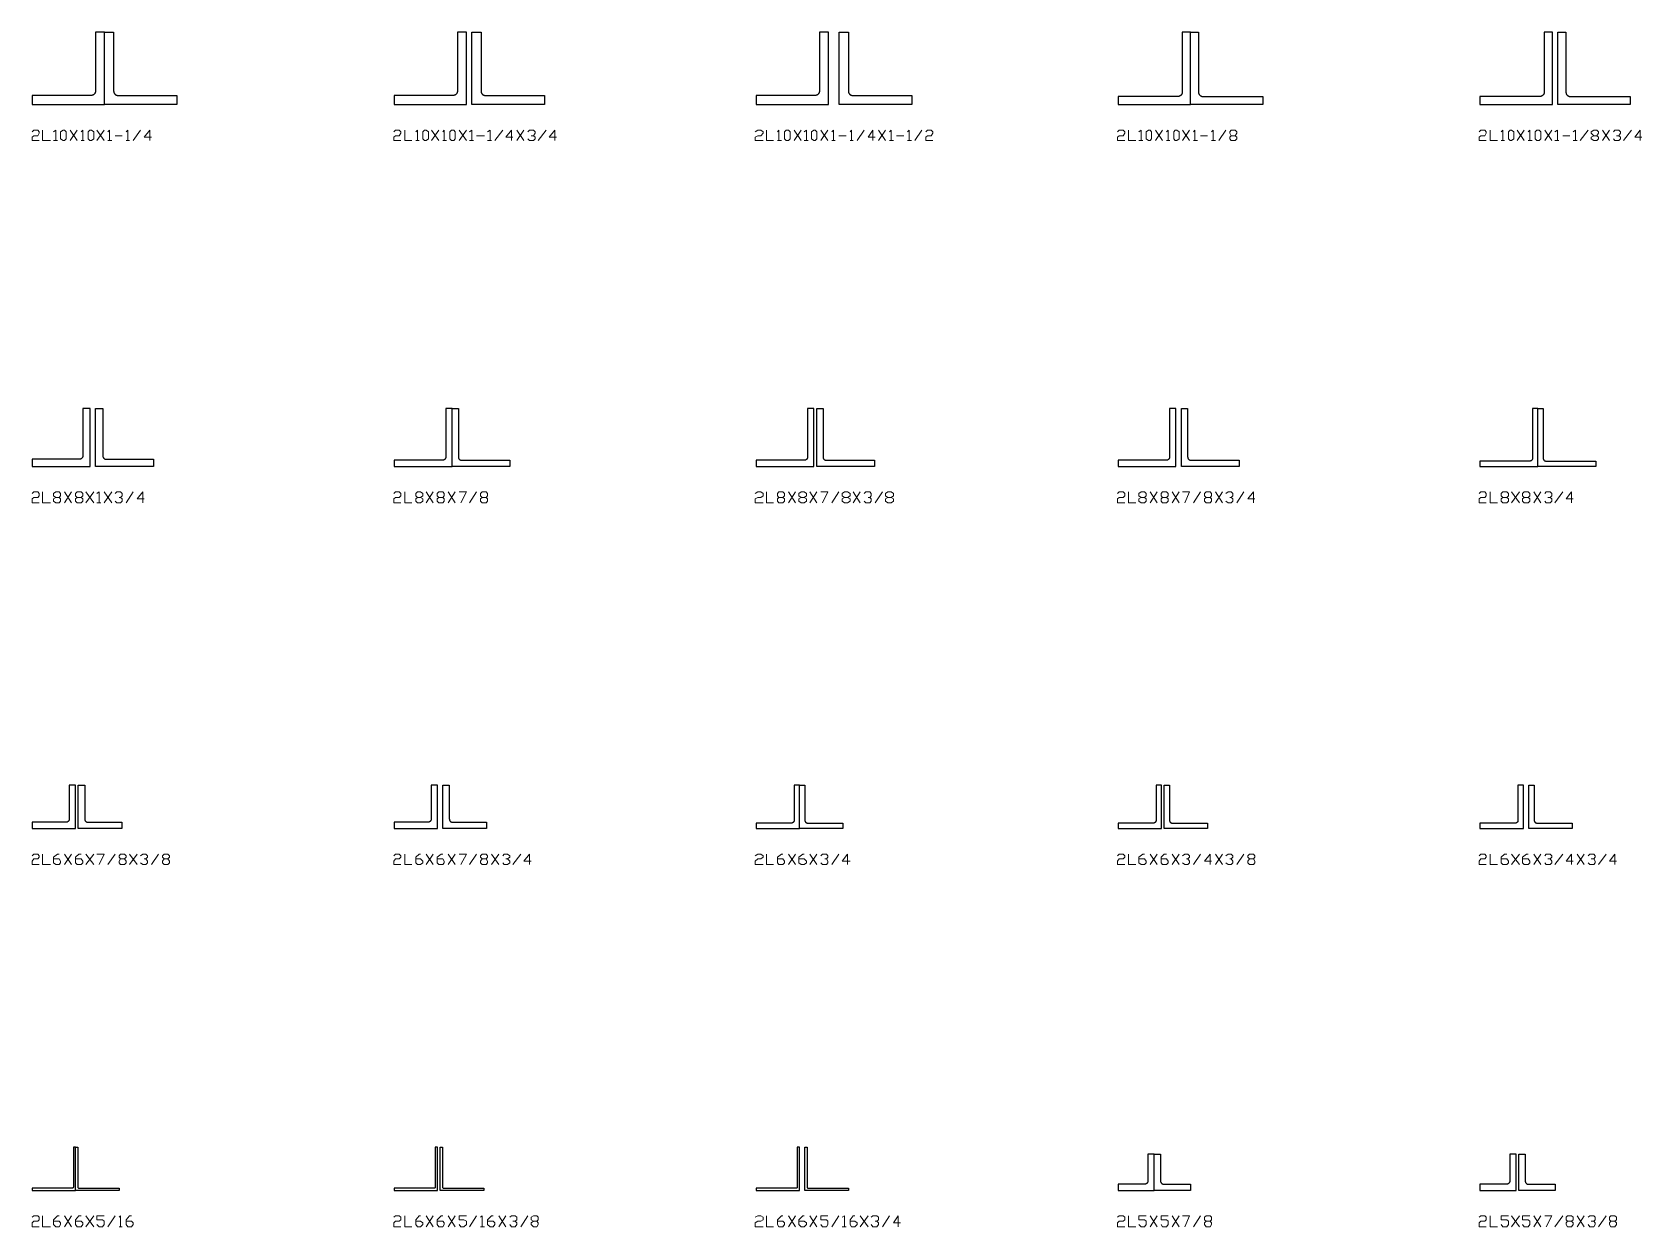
# Model space of a CAD drawing. Header units: inches. Extents: x 0 to 985, y -1555 to 12.
# Drawn here: x 750 to 972.4, y -155 to 10 of the extents above; entities that cross this region are included whole.
import ezdxf

# ---------------------------------------------------------------- set-up
doc = ezdxf.new("R2010")
doc.units = ezdxf.units.IN
doc.header["$MEASUREMENT"] = 0
doc.layers.add('AISC_STEEL', color=7, linetype='Continuous')

msp = doc.modelspace()

# ---------------------------------------------------------------- linework, layer by layer
at = {"color": 3, "lineweight": 0}
for points in [[(750, -3.76), (750.22, -3.54), (750.77, -3.54), (750.98, -3.76), (750.98, -3.97), (750.77, -4.3), (750.22, -4.3), (750, -4.52), (750, -4.96), (750.98, -4.96)], [(751.42, -3.54), (751.42, -4.96), (752.51, -4.96)], [(752.95, -3.76), (753.27, -3.54), (753.27, -4.96)], [(755.24, -4.96), (756.22, -3.54)], [(755.24, -3.54), (756.22, -4.96)], [(756.76, -3.76), (756.98, -3.54), (756.98, -4.96)], [(758.94, -4.96), (759.93, -3.54)], [(758.94, -3.54), (759.93, -4.96)], [(760.47, -3.76), (760.69, -3.54), (760.69, -4.96)], [(761.45, -4.3), (762.43, -4.3)], [(762.98, -3.76), (763.2, -3.54), (763.2, -4.96)], [(763.96, -4.96), (764.94, -3.54)], [(766.47, -4.52), (765.49, -4.52), (766.25, -3.54), (766.25, -4.96)], [(799.95, -3.76), (800.17, -3.54), (800.71, -3.54), (800.93, -3.76), (800.93, -3.97), (800.71, -4.3), (800.17, -4.3), (799.95, -4.52), (799.95, -4.96), (800.93, -4.96)], [(801.47, -3.54), (801.47, -4.96), (802.46, -4.96)], [(803, -3.76), (803.22, -3.54), (803.22, -4.96)], [(805.18, -4.96), (806.16, -3.54)], [(805.18, -3.54), (806.16, -4.96)], [(806.71, -3.76), (806.93, -3.54), (806.93, -4.96)], [(809, -4.96), (809.98, -3.54)], [(809, -3.54), (809.98, -4.96)], [(810.42, -3.76), (810.74, -3.54), (810.74, -4.96)], [(811.4, -4.3), (812.49, -4.3)], [(812.92, -3.76), (813.25, -3.54), (813.25, -4.96)], [(813.91, -4.96), (815, -3.54)], [(816.41, -4.52), (815.43, -4.52), (816.2, -3.54), (816.2, -4.96)], [(816.96, -4.96), (817.94, -3.54)], [(816.96, -3.54), (817.94, -4.96)], [(818.49, -3.76), (818.7, -3.54), (819.25, -3.54), (819.47, -3.76), (819.47, -3.97), (819.25, -4.3), (818.92, -4.3)], [(819.25, -4.3), (819.47, -4.52), (819.47, -4.74), (819.25, -4.96), (818.7, -4.96), (818.49, -4.74)], [(819.9, -4.96), (820.99, -3.54)], [(822.41, -4.52), (821.43, -4.52), (822.19, -3.54), (822.19, -4.96)], [(849.89, -3.76), (850.22, -3.54), (850.66, -3.54), (850.98, -3.76), (850.98, -3.97), (850.66, -4.3), (850.22, -4.3), (849.89, -4.52), (849.89, -4.96), (850.98, -4.96)], [(851.42, -3.54), (851.42, -4.96), (852.4, -4.96)], [(852.95, -3.76), (853.16, -3.54), (853.16, -4.96)], [(855.24, -4.96), (856.22, -3.54)], [(855.24, -3.54), (856.22, -4.96)], [(856.65, -3.76), (856.98, -3.54), (856.98, -4.96)], [(858.94, -4.96), (859.93, -3.54)], [(858.94, -3.54), (859.93, -4.96)], [(860.47, -3.76), (860.69, -3.54), (860.69, -4.96)], [(861.45, -4.3), (862.43, -4.3)], [(862.98, -3.76), (863.2, -3.54), (863.2, -4.96)], [(863.96, -4.96), (864.94, -3.54)], [(866.47, -4.52), (865.49, -4.52), (866.14, -3.54), (866.14, -4.96)], [(866.91, -4.96), (867.89, -3.54)], [(866.91, -3.54), (867.89, -4.96)], [(868.43, -3.76), (868.65, -3.54), (868.65, -4.96)], [(869.41, -4.3), (870.39, -4.3)], [(870.94, -3.76), (871.16, -3.54), (871.16, -4.96)], [(871.92, -4.96), (872.9, -3.54)], [(873.45, -3.76), (873.67, -3.54), (874.21, -3.54), (874.43, -3.76), (874.43, -3.97), (874.21, -4.3), (873.67, -4.3), (873.45, -4.52), (873.45, -4.96), (874.43, -4.96)], [(899.95, -3.76), (900.17, -3.54), (900.71, -3.54), (900.93, -3.76), (900.93, -3.97), (900.71, -4.3), (900.17, -4.3), (899.95, -4.52), (899.95, -4.96), (900.93, -4.96)], [(901.47, -3.54), (901.47, -4.96), (902.46, -4.96)], [(902.89, -3.76), (903.22, -3.54), (903.22, -4.96)], [(905.18, -4.96), (906.16, -3.54)], [(905.18, -3.54), (906.16, -4.96)], [(906.71, -3.76), (906.93, -3.54), (906.93, -4.96)], [(908.89, -4.96), (909.87, -3.54)], [(908.89, -3.54), (909.87, -4.96)], [(910.42, -3.76), (910.63, -3.54), (910.63, -4.96)], [(911.4, -4.3), (912.38, -4.3)], [(912.92, -3.76), (913.14, -3.54), (913.14, -4.96)], [(913.91, -4.96), (914.89, -3.54)], [(916.2, -4.3), (916.41, -4.52), (916.41, -4.74), (916.2, -4.96), (915.65, -4.96), (915.43, -4.74), (915.43, -4.52), (915.65, -4.3), (916.2, -4.3), (916.41, -3.97), (916.41, -3.76), (916.2, -3.54), (915.65, -3.54), (915.43, -3.76), (915.43, -3.97), (915.65, -4.3)], [(949.89, -3.76), (950.11, -3.54), (950.66, -3.54), (950.87, -3.76), (950.87, -3.97), (950.66, -4.3), (950.11, -4.3), (949.89, -4.52), (949.89, -4.96), (950.87, -4.96)], [(951.42, -3.54), (951.42, -4.96), (952.4, -4.96)], [(952.95, -3.76), (953.16, -3.54), (953.16, -4.96)], [(955.13, -4.96), (956.11, -3.54)], [(955.13, -3.54), (956.11, -4.96)], [(956.65, -3.76), (956.87, -3.54), (956.87, -4.96)], [(958.94, -4.96), (959.93, -3.54)], [(958.94, -3.54), (959.93, -4.96)], [(960.36, -3.76), (960.69, -3.54), (960.69, -4.96)], [(961.45, -4.3), (962.43, -4.3)], [(962.87, -3.76), (963.2, -3.54), (963.2, -4.96)], [(963.85, -4.96), (964.94, -3.54)], [(966.14, -4.3), (966.36, -4.52), (966.36, -4.74), (966.14, -4.96), (965.71, -4.96), (965.38, -4.74), (965.38, -4.52), (965.71, -4.3), (966.14, -4.3), (966.36, -3.97), (966.36, -3.76), (966.14, -3.54), (965.71, -3.54), (965.38, -3.76), (965.38, -3.97), (965.71, -4.3)], [(966.91, -4.96), (967.89, -3.54)], [(966.91, -3.54), (967.89, -4.96)], [(968.43, -3.76), (968.65, -3.54), (969.2, -3.54), (969.41, -3.76), (969.41, -3.97), (969.2, -4.3), (968.87, -4.3)], [(969.2, -4.3), (969.41, -4.52), (969.41, -4.74), (969.2, -4.96), (968.65, -4.96), (968.43, -4.74)], [(969.85, -4.96), (970.94, -3.54)], [(972.36, -4.52), (971.38, -4.52), (972.14, -3.54), (972.14, -4.96)], [(752.95, -4.96), (753.49, -4.96)], [(756.76, -4.96), (757.2, -4.96)], [(760.47, -4.96), (761.02, -4.96)], [(762.98, -4.96), (763.42, -4.96)], [(803, -4.96), (803.44, -4.96)], [(806.71, -4.96), (807.25, -4.96)], [(810.42, -4.96), (810.96, -4.96)], [(812.92, -4.96), (813.47, -4.96)], [(852.95, -4.96), (853.49, -4.96)], [(856.65, -4.96), (857.2, -4.96)], [(860.47, -4.96), (860.91, -4.96)], [(862.98, -4.96), (863.42, -4.96)], [(868.43, -4.96), (868.98, -4.96)], [(870.94, -4.96), (871.49, -4.96)], [(902.89, -4.96), (903.44, -4.96)], [(906.71, -4.96), (907.15, -4.96)], [(910.42, -4.96), (910.96, -4.96)], [(912.92, -4.96), (913.47, -4.96)], [(952.95, -4.96), (953.38, -4.96)], [(956.65, -4.96), (957.2, -4.96)], [(960.36, -4.96), (960.91, -4.96)], [(962.87, -4.96), (963.42, -4.96)], [(750, -53.7), (750.22, -53.48), (750.77, -53.48), (750.98, -53.7), (750.98, -54.03), (750.77, -54.25), (750.22, -54.25), (750, -54.47), (750, -55.01), (750.98, -55.01)], [(751.42, -53.48), (751.42, -55.01), (752.51, -55.01)], [(753.71, -54.25), (753.93, -54.47), (753.93, -54.79), (753.71, -55.01), (753.27, -55.01), (752.95, -54.79), (752.95, -54.47), (753.27, -54.25), (753.71, -54.25), (753.93, -54.03), (753.93, -53.7), (753.71, -53.48), (753.27, -53.48), (752.95, -53.7), (752.95, -54.03), (753.27, -54.25)], [(754.47, -55.01), (755.45, -53.48)], [(754.47, -53.48), (755.45, -55.01)], [(756.76, -54.25), (756.98, -54.47), (756.98, -54.79), (756.76, -55.01), (756.22, -55.01), (756, -54.79), (756, -54.47), (756.22, -54.25), (756.76, -54.25), (756.98, -54.03), (756.98, -53.7), (756.76, -53.48), (756.22, -53.48), (756, -53.7), (756, -54.03), (756.22, -54.25)], [(757.42, -55.01), (758.51, -53.48)], [(757.42, -53.48), (758.51, -55.01)], [(758.94, -53.7), (759.27, -53.48), (759.27, -55.01)], [(758.94, -55.01), (759.49, -55.01)], [(759.93, -55.01), (761.02, -53.48)], [(759.93, -53.48), (761.02, -55.01)], [(761.45, -53.7), (761.67, -53.48), (762.22, -53.48), (762.43, -53.7), (762.43, -54.03), (762.22, -54.25), (762, -54.25)], [(762.22, -54.25), (762.43, -54.47), (762.43, -54.79), (762.22, -55.01), (761.67, -55.01), (761.45, -54.79)], [(762.98, -55.01), (763.96, -53.48)], [(765.49, -54.47), (764.51, -54.47), (765.27, -53.48), (765.27, -55.01)], [(799.95, -53.7), (800.17, -53.48), (800.71, -53.48), (800.93, -53.7), (800.93, -54.03), (800.71, -54.25), (800.17, -54.25), (799.95, -54.47), (799.95, -55.01), (800.93, -55.01)], [(801.47, -53.48), (801.47, -55.01), (802.46, -55.01)], [(803.66, -54.25), (803.98, -54.47), (803.98, -54.79), (803.66, -55.01), (803.22, -55.01), (803, -54.79), (803, -54.47), (803.22, -54.25), (803.66, -54.25), (803.98, -54.03), (803.98, -53.7), (803.66, -53.48), (803.22, -53.48), (803, -53.7), (803, -54.03), (803.22, -54.25)], [(804.42, -55.01), (805.4, -53.48)], [(804.42, -53.48), (805.4, -55.01)], [(806.71, -54.25), (806.93, -54.47), (806.93, -54.79), (806.71, -55.01), (806.16, -55.01), (805.95, -54.79), (805.95, -54.47), (806.16, -54.25), (806.71, -54.25), (806.93, -54.03), (806.93, -53.7), (806.71, -53.48), (806.16, -53.48), (805.95, -53.7), (805.95, -54.03), (806.16, -54.25)], [(807.47, -55.01), (808.45, -53.48)], [(807.47, -53.48), (808.45, -55.01)], [(809, -53.48), (809.98, -53.48), (809.22, -55.01)], [(810.42, -55.01), (811.4, -53.48)], [(812.71, -54.25), (812.92, -54.47), (812.92, -54.79), (812.71, -55.01), (812.16, -55.01), (811.94, -54.79), (811.94, -54.47), (812.16, -54.25), (812.71, -54.25), (812.92, -54.03), (812.92, -53.7), (812.71, -53.48), (812.16, -53.48), (811.94, -53.7), (811.94, -54.03), (812.16, -54.25)], [(849.89, -53.7), (850.22, -53.48), (850.66, -53.48), (850.98, -53.7), (850.98, -54.03), (850.66, -54.25), (850.22, -54.25), (849.89, -54.47), (849.89, -55.01), (850.98, -55.01)], [(851.42, -53.48), (851.42, -55.01), (852.4, -55.01)], [(853.71, -54.25), (853.93, -54.47), (853.93, -54.79), (853.71, -55.01), (853.16, -55.01), (852.95, -54.79), (852.95, -54.47), (853.16, -54.25), (853.71, -54.25), (853.93, -54.03), (853.93, -53.7), (853.71, -53.48), (853.16, -53.48), (852.95, -53.7), (852.95, -54.03), (853.16, -54.25)], [(854.47, -55.01), (855.45, -53.48)], [(854.47, -53.48), (855.45, -55.01)], [(856.65, -54.25), (856.98, -54.47), (856.98, -54.79), (856.65, -55.01), (856.22, -55.01), (855.89, -54.79), (855.89, -54.47), (856.22, -54.25), (856.65, -54.25), (856.98, -54.03), (856.98, -53.7), (856.65, -53.48), (856.22, -53.48), (855.89, -53.7), (855.89, -54.03), (856.22, -54.25)], [(857.42, -55.01), (858.4, -53.48)], [(857.42, -53.48), (858.4, -55.01)], [(858.94, -53.48), (859.93, -53.48), (859.16, -55.01)], [(860.47, -55.01), (861.45, -53.48)], [(862.65, -54.25), (862.98, -54.47), (862.98, -54.79), (862.65, -55.01), (862.22, -55.01), (861.89, -54.79), (861.89, -54.47), (862.22, -54.25), (862.65, -54.25), (862.98, -54.03), (862.98, -53.7), (862.65, -53.48), (862.22, -53.48), (861.89, -53.7), (861.89, -54.03), (862.22, -54.25)], [(863.42, -55.01), (864.4, -53.48)], [(863.42, -53.48), (864.4, -55.01)], [(864.94, -53.7), (865.16, -53.48), (865.71, -53.48), (865.92, -53.7), (865.92, -54.03), (865.71, -54.25), (865.49, -54.25)], [(865.71, -54.25), (865.92, -54.47), (865.92, -54.79), (865.71, -55.01), (865.16, -55.01), (864.94, -54.79)], [(866.47, -55.01), (867.45, -53.48)], [(868.65, -54.25), (868.98, -54.47), (868.98, -54.79), (868.65, -55.01), (868.21, -55.01), (867.89, -54.79), (867.89, -54.47), (868.21, -54.25), (868.65, -54.25), (868.98, -54.03), (868.98, -53.7), (868.65, -53.48), (868.21, -53.48), (867.89, -53.7), (867.89, -54.03), (868.21, -54.25)], [(899.95, -53.7), (900.17, -53.48), (900.71, -53.48), (900.93, -53.7), (900.93, -54.03), (900.71, -54.25), (900.17, -54.25), (899.95, -54.47), (899.95, -55.01), (900.93, -55.01)], [(901.47, -53.48), (901.47, -55.01), (902.46, -55.01)], [(903.66, -54.25), (903.87, -54.47), (903.87, -54.79), (903.66, -55.01), (903.22, -55.01), (902.89, -54.79), (902.89, -54.47), (903.22, -54.25), (903.66, -54.25), (903.87, -54.03), (903.87, -53.7), (903.66, -53.48), (903.22, -53.48), (902.89, -53.7), (902.89, -54.03), (903.22, -54.25)], [(904.42, -55.01), (905.4, -53.48)], [(904.42, -53.48), (905.4, -55.01)], [(906.71, -54.25), (906.93, -54.47), (906.93, -54.79), (906.71, -55.01), (906.16, -55.01), (905.95, -54.79), (905.95, -54.47), (906.16, -54.25), (906.71, -54.25), (906.93, -54.03), (906.93, -53.7), (906.71, -53.48), (906.16, -53.48), (905.95, -53.7), (905.95, -54.03), (906.16, -54.25)], [(907.47, -55.01), (908.45, -53.48)], [(907.47, -53.48), (908.45, -55.01)], [(908.89, -53.48), (909.87, -53.48), (909.22, -55.01)], [(910.42, -55.01), (911.4, -53.48)], [(912.71, -54.25), (912.92, -54.47), (912.92, -54.79), (912.71, -55.01), (912.16, -55.01), (911.94, -54.79), (911.94, -54.47), (912.16, -54.25), (912.71, -54.25), (912.92, -54.03), (912.92, -53.7), (912.71, -53.48), (912.16, -53.48), (911.94, -53.7), (911.94, -54.03), (912.16, -54.25)], [(913.47, -55.01), (914.45, -53.48)], [(913.47, -53.48), (914.45, -55.01)], [(914.89, -53.7), (915.22, -53.48), (915.65, -53.48), (915.87, -53.7), (915.87, -54.03), (915.65, -54.25), (915.43, -54.25)], [(915.65, -54.25), (915.87, -54.47), (915.87, -54.79), (915.65, -55.01), (915.22, -55.01), (914.89, -54.79)], [(916.41, -55.01), (917.4, -53.48)], [(918.92, -54.47), (917.94, -54.47), (918.7, -53.48), (918.7, -55.01)], [(949.89, -53.7), (950.11, -53.48), (950.66, -53.48), (950.87, -53.7), (950.87, -54.03), (950.66, -54.25), (950.11, -54.25), (949.89, -54.47), (949.89, -55.01), (950.87, -55.01)], [(951.42, -53.48), (951.42, -55.01), (952.4, -55.01)], [(953.71, -54.25), (953.93, -54.47), (953.93, -54.79), (953.71, -55.01), (953.16, -55.01), (952.95, -54.79), (952.95, -54.47), (953.16, -54.25), (953.71, -54.25), (953.93, -54.03), (953.93, -53.7), (953.71, -53.48), (953.16, -53.48), (952.95, -53.7), (952.95, -54.03), (953.16, -54.25)], [(954.36, -55.01), (955.45, -53.48)], [(954.36, -53.48), (955.45, -55.01)], [(956.65, -54.25), (956.87, -54.47), (956.87, -54.79), (956.65, -55.01), (956.11, -55.01), (955.89, -54.79), (955.89, -54.47), (956.11, -54.25), (956.65, -54.25), (956.87, -54.03), (956.87, -53.7), (956.65, -53.48), (956.11, -53.48), (955.89, -53.7), (955.89, -54.03), (956.11, -54.25)], [(957.42, -55.01), (958.4, -53.48)], [(957.42, -53.48), (958.4, -55.01)], [(958.94, -53.7), (959.16, -53.48), (959.71, -53.48), (959.93, -53.7), (959.93, -54.03), (959.71, -54.25), (959.38, -54.25)], [(959.71, -54.25), (959.93, -54.47), (959.93, -54.79), (959.71, -55.01), (959.16, -55.01), (958.94, -54.79)], [(960.36, -55.01), (961.45, -53.48)], [(962.87, -54.47), (961.89, -54.47), (962.65, -53.48), (962.65, -55.01)], [(750, -103.76), (750.22, -103.54), (750.77, -103.54), (750.98, -103.76), (750.98, -103.97), (750.77, -104.19), (750.22, -104.19), (750, -104.52), (750, -104.96), (750.98, -104.96)], [(751.42, -103.54), (751.42, -104.96), (752.51, -104.96)], [(752.95, -104.19), (753.71, -104.19), (753.93, -104.52), (753.93, -104.74), (753.71, -104.96), (753.27, -104.96), (752.95, -104.74), (752.95, -103.97), (753.49, -103.54), (753.71, -103.54)], [(754.47, -104.96), (755.45, -103.54)], [(754.47, -103.54), (755.45, -104.96)], [(756, -104.19), (756.76, -104.19), (756.98, -104.52), (756.98, -104.74), (756.76, -104.96), (756.22, -104.96), (756, -104.74), (756, -103.97), (756.44, -103.54), (756.76, -103.54)], [(757.42, -104.96), (758.51, -103.54)], [(757.42, -103.54), (758.51, -104.96)], [(758.94, -103.54), (759.93, -103.54), (759.27, -104.96)], [(760.47, -104.96), (761.45, -103.54)], [(762.76, -104.19), (762.98, -104.52), (762.98, -104.74), (762.76, -104.96), (762.22, -104.96), (762, -104.74), (762, -104.52), (762.22, -104.19), (762.76, -104.19), (762.98, -103.97), (762.98, -103.76), (762.76, -103.54), (762.22, -103.54), (762, -103.76), (762, -103.97), (762.22, -104.19)], [(763.42, -104.96), (764.51, -103.54)], [(763.42, -103.54), (764.51, -104.96)], [(764.94, -103.76), (765.27, -103.54), (765.71, -103.54), (765.92, -103.76), (765.92, -103.97), (765.71, -104.19), (765.49, -104.19)], [(765.71, -104.19), (765.92, -104.52), (765.92, -104.74), (765.71, -104.96), (765.27, -104.96), (764.94, -104.74)], [(766.47, -104.96), (767.45, -103.54)], [(768.76, -104.19), (768.98, -104.52), (768.98, -104.74), (768.76, -104.96), (768.21, -104.96), (768, -104.74), (768, -104.52), (768.21, -104.19), (768.76, -104.19), (768.98, -103.97), (768.98, -103.76), (768.76, -103.54), (768.21, -103.54), (768, -103.76), (768, -103.97), (768.21, -104.19)], [(799.95, -103.76), (800.17, -103.54), (800.71, -103.54), (800.93, -103.76), (800.93, -103.97), (800.71, -104.19), (800.17, -104.19), (799.95, -104.52), (799.95, -104.96), (800.93, -104.96)], [(801.47, -103.54), (801.47, -104.96), (802.46, -104.96)], [(803, -104.19), (803.66, -104.19), (803.98, -104.52), (803.98, -104.74), (803.66, -104.96), (803.22, -104.96), (803, -104.74), (803, -103.97), (803.44, -103.54), (803.66, -103.54)], [(804.42, -104.96), (805.4, -103.54)], [(804.42, -103.54), (805.4, -104.96)], [(805.95, -104.19), (806.71, -104.19), (806.93, -104.52), (806.93, -104.74), (806.71, -104.96), (806.16, -104.96), (805.95, -104.74), (805.95, -103.97), (806.49, -103.54), (806.71, -103.54)], [(807.47, -104.96), (808.45, -103.54)], [(807.47, -103.54), (808.45, -104.96)], [(809, -103.54), (809.98, -103.54), (809.22, -104.96)], [(810.42, -104.96), (811.4, -103.54)], [(812.71, -104.19), (812.92, -104.52), (812.92, -104.74), (812.71, -104.96), (812.16, -104.96), (811.94, -104.74), (811.94, -104.52), (812.16, -104.19), (812.71, -104.19), (812.92, -103.97), (812.92, -103.76), (812.71, -103.54), (812.16, -103.54), (811.94, -103.76), (811.94, -103.97), (812.16, -104.19)], [(813.47, -104.96), (814.45, -103.54)], [(813.47, -103.54), (814.45, -104.96)], [(815, -103.76), (815.21, -103.54), (815.65, -103.54), (815.98, -103.76), (815.98, -103.97), (815.65, -104.19), (815.43, -104.19)], [(815.65, -104.19), (815.98, -104.52), (815.98, -104.74), (815.65, -104.96), (815.21, -104.96), (815, -104.74)], [(816.41, -104.96), (817.51, -103.54)], [(818.92, -104.52), (817.94, -104.52), (818.7, -103.54), (818.7, -104.96)], [(849.89, -103.76), (850.22, -103.54), (850.66, -103.54), (850.98, -103.76), (850.98, -103.97), (850.66, -104.19), (850.22, -104.19), (849.89, -104.52), (849.89, -104.96), (850.98, -104.96)], [(851.42, -103.54), (851.42, -104.96), (852.4, -104.96)], [(852.95, -104.19), (853.71, -104.19), (853.93, -104.52), (853.93, -104.74), (853.71, -104.96), (853.16, -104.96), (852.95, -104.74), (852.95, -103.97), (853.49, -103.54), (853.71, -103.54)], [(854.47, -104.96), (855.45, -103.54)], [(854.47, -103.54), (855.45, -104.96)], [(855.89, -104.19), (856.65, -104.19), (856.98, -104.52), (856.98, -104.74), (856.65, -104.96), (856.22, -104.96), (855.89, -104.74), (855.89, -103.97), (856.44, -103.54), (856.65, -103.54)], [(857.42, -104.96), (858.4, -103.54)], [(857.42, -103.54), (858.4, -104.96)], [(858.94, -103.76), (859.16, -103.54), (859.71, -103.54), (859.93, -103.76), (859.93, -103.97), (859.71, -104.19), (859.49, -104.19)], [(859.71, -104.19), (859.93, -104.52), (859.93, -104.74), (859.71, -104.96), (859.16, -104.96), (858.94, -104.74)], [(860.47, -104.96), (861.45, -103.54)], [(862.98, -104.52), (861.89, -104.52), (862.65, -103.54), (862.65, -104.96)], [(899.95, -103.76), (900.17, -103.54), (900.71, -103.54), (900.93, -103.76), (900.93, -103.97), (900.71, -104.19), (900.17, -104.19), (899.95, -104.52), (899.95, -104.96), (900.93, -104.96)], [(901.47, -103.54), (901.47, -104.96), (902.46, -104.96)], [(902.89, -104.19), (903.66, -104.19), (903.87, -104.52), (903.87, -104.74), (903.66, -104.96), (903.22, -104.96), (902.89, -104.74), (902.89, -103.97), (903.44, -103.54), (903.66, -103.54)], [(904.42, -104.96), (905.4, -103.54)], [(904.42, -103.54), (905.4, -104.96)], [(905.95, -104.19), (906.71, -104.19), (906.93, -104.52), (906.93, -104.74), (906.71, -104.96), (906.16, -104.96), (905.95, -104.74), (905.95, -103.97), (906.38, -103.54), (906.71, -103.54)], [(907.47, -104.96), (908.45, -103.54)], [(907.47, -103.54), (908.45, -104.96)], [(908.89, -103.76), (909.22, -103.54), (909.65, -103.54), (909.87, -103.76), (909.87, -103.97), (909.65, -104.19), (909.44, -104.19)], [(909.65, -104.19), (909.87, -104.52), (909.87, -104.74), (909.65, -104.96), (909.22, -104.96), (908.89, -104.74)], [(910.42, -104.96), (911.4, -103.54)], [(912.92, -104.52), (911.94, -104.52), (912.71, -103.54), (912.71, -104.96)], [(913.47, -104.96), (914.45, -103.54)], [(913.47, -103.54), (914.45, -104.96)], [(914.89, -103.76), (915.22, -103.54), (915.65, -103.54), (915.87, -103.76), (915.87, -103.97), (915.65, -104.19), (915.43, -104.19)], [(915.65, -104.19), (915.87, -104.52), (915.87, -104.74), (915.65, -104.96), (915.22, -104.96), (914.89, -104.74)], [(916.41, -104.96), (917.4, -103.54)], [(918.7, -104.19), (918.92, -104.52), (918.92, -104.74), (918.7, -104.96), (918.16, -104.96), (917.94, -104.74), (917.94, -104.52), (918.16, -104.19), (918.7, -104.19), (918.92, -103.97), (918.92, -103.76), (918.7, -103.54), (918.16, -103.54), (917.94, -103.76), (917.94, -103.97), (918.16, -104.19)], [(949.89, -103.76), (950.11, -103.54), (950.66, -103.54), (950.87, -103.76), (950.87, -103.97), (950.66, -104.19), (950.11, -104.19), (949.89, -104.52), (949.89, -104.96), (950.87, -104.96)], [(951.42, -103.54), (951.42, -104.96), (952.4, -104.96)], [(952.95, -104.19), (953.71, -104.19), (953.93, -104.52), (953.93, -104.74), (953.71, -104.96), (953.16, -104.96), (952.95, -104.74), (952.95, -103.97), (953.38, -103.54), (953.71, -103.54)], [(954.36, -104.96), (955.45, -103.54)], [(954.36, -103.54), (955.45, -104.96)], [(955.89, -104.19), (956.65, -104.19), (956.87, -104.52), (956.87, -104.74), (956.65, -104.96), (956.11, -104.96), (955.89, -104.74), (955.89, -103.97), (956.44, -103.54), (956.65, -103.54)], [(957.42, -104.96), (958.4, -103.54)], [(957.42, -103.54), (958.4, -104.96)], [(958.94, -103.76), (959.16, -103.54), (959.71, -103.54), (959.93, -103.76), (959.93, -103.97), (959.71, -104.19), (959.38, -104.19)], [(959.71, -104.19), (959.93, -104.52), (959.93, -104.74), (959.71, -104.96), (959.16, -104.96), (958.94, -104.74)], [(960.36, -104.96), (961.45, -103.54)], [(962.87, -104.52), (961.89, -104.52), (962.65, -103.54), (962.65, -104.96)], [(963.42, -104.96), (964.4, -103.54)], [(963.42, -103.54), (964.4, -104.96)], [(964.94, -103.76), (965.16, -103.54), (965.71, -103.54), (965.92, -103.76), (965.92, -103.97), (965.71, -104.19), (965.38, -104.19)], [(965.71, -104.19), (965.92, -104.52), (965.92, -104.74), (965.71, -104.96), (965.16, -104.96), (964.94, -104.74)], [(966.36, -104.96), (967.45, -103.54)], [(968.87, -104.52), (967.89, -104.52), (968.65, -103.54), (968.65, -104.96)], [(750, -153.7), (750.22, -153.48), (750.77, -153.48), (750.98, -153.7), (750.98, -154.03), (750.77, -154.25), (750.22, -154.25), (750, -154.47), (750, -155.01), (750.98, -155.01)], [(751.42, -153.48), (751.42, -155.01), (752.51, -155.01)], [(752.95, -154.25), (753.71, -154.25), (753.93, -154.47), (753.93, -154.68), (753.71, -155.01), (753.27, -155.01), (752.95, -154.68), (752.95, -154.03), (753.49, -153.48), (753.71, -153.48)], [(754.47, -155.01), (755.45, -153.48)], [(754.47, -153.48), (755.45, -155.01)], [(756, -154.25), (756.76, -154.25), (756.98, -154.47), (756.98, -154.68), (756.76, -155.01), (756.22, -155.01), (756, -154.68), (756, -154.03), (756.44, -153.48), (756.76, -153.48)], [(757.42, -155.01), (758.51, -153.48)], [(757.42, -153.48), (758.51, -155.01)], [(758.94, -154.68), (759.27, -155.01), (759.71, -155.01), (759.93, -154.68), (759.93, -154.25), (759.71, -154.03), (758.94, -154.03), (758.94, -153.48), (759.93, -153.48)], [(760.47, -155.01), (761.45, -153.48)], [(762, -153.7), (762.22, -153.48), (762.22, -155.01)], [(762, -155.01), (762.43, -155.01)], [(762.98, -154.25), (763.74, -154.25), (763.96, -154.47), (763.96, -154.68), (763.74, -155.01), (763.2, -155.01), (762.98, -154.68), (762.98, -154.03), (763.42, -153.48), (763.74, -153.48)], [(799.95, -153.7), (800.17, -153.48), (800.71, -153.48), (800.93, -153.7), (800.93, -154.03), (800.71, -154.25), (800.17, -154.25), (799.95, -154.47), (799.95, -155.01), (800.93, -155.01)], [(801.47, -153.48), (801.47, -155.01), (802.46, -155.01)], [(803, -154.25), (803.66, -154.25), (803.98, -154.47), (803.98, -154.68), (803.66, -155.01), (803.22, -155.01), (803, -154.68), (803, -154.03), (803.44, -153.48), (803.66, -153.48)], [(804.42, -155.01), (805.4, -153.48)], [(804.42, -153.48), (805.4, -155.01)], [(805.95, -154.25), (806.71, -154.25), (806.93, -154.47), (806.93, -154.68), (806.71, -155.01), (806.16, -155.01), (805.95, -154.68), (805.95, -154.03), (806.49, -153.48), (806.71, -153.48)], [(807.47, -155.01), (808.45, -153.48)], [(807.47, -153.48), (808.45, -155.01)], [(809, -154.68), (809.22, -155.01), (809.65, -155.01), (809.98, -154.68), (809.98, -154.25), (809.65, -154.03), (809, -154.03), (809, -153.48), (809.98, -153.48)], [(810.42, -155.01), (811.4, -153.48)], [(811.94, -153.7), (812.16, -153.48), (812.16, -155.01)], [(811.94, -155.01), (812.49, -155.01)], [(812.92, -154.25), (813.69, -154.25), (813.91, -154.47), (813.91, -154.68), (813.69, -155.01), (813.25, -155.01), (812.92, -154.68), (812.92, -154.03), (813.47, -153.48), (813.69, -153.48)], [(814.45, -155.01), (815.43, -153.48)], [(814.45, -153.48), (815.43, -155.01)], [(815.98, -153.7), (816.2, -153.48), (816.74, -153.48), (816.96, -153.7), (816.96, -154.03), (816.74, -154.25), (816.41, -154.25)], [(816.74, -154.25), (816.96, -154.47), (816.96, -154.68), (816.74, -155.01), (816.2, -155.01), (815.98, -154.68)], [(817.51, -155.01), (818.49, -153.48)], [(819.69, -154.25), (819.9, -154.47), (819.9, -154.68), (819.69, -155.01), (819.25, -155.01), (818.92, -154.68), (818.92, -154.47), (819.25, -154.25), (819.69, -154.25), (819.9, -154.03), (819.9, -153.7), (819.69, -153.48), (819.25, -153.48), (818.92, -153.7), (818.92, -154.03), (819.25, -154.25)], [(849.89, -153.7), (850.22, -153.48), (850.66, -153.48), (850.98, -153.7), (850.98, -154.03), (850.66, -154.25), (850.22, -154.25), (849.89, -154.47), (849.89, -155.01), (850.98, -155.01)], [(851.42, -153.48), (851.42, -155.01), (852.4, -155.01)], [(852.95, -154.25), (853.71, -154.25), (853.93, -154.47), (853.93, -154.68), (853.71, -155.01), (853.16, -155.01), (852.95, -154.68), (852.95, -154.03), (853.49, -153.48), (853.71, -153.48)], [(854.47, -155.01), (855.45, -153.48)], [(854.47, -153.48), (855.45, -155.01)], [(855.89, -154.25), (856.65, -154.25), (856.98, -154.47), (856.98, -154.68), (856.65, -155.01), (856.22, -155.01), (855.89, -154.68), (855.89, -154.03), (856.44, -153.48), (856.65, -153.48)], [(857.42, -155.01), (858.4, -153.48)], [(857.42, -153.48), (858.4, -155.01)], [(858.94, -154.68), (859.16, -155.01), (859.71, -155.01), (859.93, -154.68), (859.93, -154.25), (859.71, -154.03), (858.94, -154.03), (858.94, -153.48), (859.93, -153.48)], [(860.47, -155.01), (861.45, -153.48)], [(861.89, -153.7), (862.22, -153.48), (862.22, -155.01)], [(861.89, -155.01), (862.43, -155.01)], [(862.98, -154.25), (863.63, -154.25), (863.96, -154.47), (863.96, -154.68), (863.63, -155.01), (863.2, -155.01), (862.98, -154.68), (862.98, -154.03), (863.42, -153.48), (863.63, -153.48)], [(864.4, -155.01), (865.49, -153.48)], [(864.4, -153.48), (865.49, -155.01)], [(865.92, -153.7), (866.14, -153.48), (866.69, -153.48), (866.91, -153.7), (866.91, -154.03), (866.69, -154.25), (866.47, -154.25)], [(866.69, -154.25), (866.91, -154.47), (866.91, -154.68), (866.69, -155.01), (866.14, -155.01), (865.92, -154.68)], [(867.45, -155.01), (868.43, -153.48)], [(869.96, -154.47), (868.98, -154.47), (869.63, -153.48), (869.63, -155.01)], [(899.95, -153.7), (900.17, -153.48), (900.71, -153.48), (900.93, -153.7), (900.93, -154.03), (900.71, -154.25), (900.17, -154.25), (899.95, -154.47), (899.95, -155.01), (900.93, -155.01)], [(901.47, -153.48), (901.47, -155.01), (902.46, -155.01)], [(902.89, -154.68), (903.22, -155.01), (903.66, -155.01), (903.87, -154.68), (903.87, -154.25), (903.66, -154.03), (902.89, -154.03), (902.89, -153.48), (903.87, -153.48)], [(904.42, -155.01), (905.4, -153.48)], [(904.42, -153.48), (905.4, -155.01)], [(905.95, -154.68), (906.16, -155.01), (906.71, -155.01), (906.93, -154.68), (906.93, -154.25), (906.71, -154.03), (905.95, -154.03), (905.95, -153.48), (906.93, -153.48)], [(907.47, -155.01), (908.45, -153.48)], [(907.47, -153.48), (908.45, -155.01)], [(908.89, -153.48), (909.87, -153.48), (909.22, -155.01)], [(910.42, -155.01), (911.4, -153.48)], [(912.71, -154.25), (912.92, -154.47), (912.92, -154.68), (912.71, -155.01), (912.16, -155.01), (911.94, -154.68), (911.94, -154.47), (912.16, -154.25), (912.71, -154.25), (912.92, -154.03), (912.92, -153.7), (912.71, -153.48), (912.16, -153.48), (911.94, -153.7), (911.94, -154.03), (912.16, -154.25)], [(949.89, -153.7), (950.11, -153.48), (950.66, -153.48), (950.87, -153.7), (950.87, -154.03), (950.66, -154.25), (950.11, -154.25), (949.89, -154.47), (949.89, -155.01), (950.87, -155.01)], [(951.42, -153.48), (951.42, -155.01), (952.4, -155.01)], [(952.95, -154.68), (953.16, -155.01), (953.71, -155.01), (953.93, -154.68), (953.93, -154.25), (953.71, -154.03), (952.95, -154.03), (952.95, -153.48), (953.93, -153.48)], [(954.36, -155.01), (955.45, -153.48)], [(954.36, -153.48), (955.45, -155.01)], [(955.89, -154.68), (956.11, -155.01), (956.65, -155.01), (956.87, -154.68), (956.87, -154.25), (956.65, -154.03), (955.89, -154.03), (955.89, -153.48), (956.87, -153.48)], [(957.42, -155.01), (958.4, -153.48)], [(957.42, -153.48), (958.4, -155.01)], [(958.94, -153.48), (959.93, -153.48), (959.16, -155.01)], [(960.36, -155.01), (961.45, -153.48)], [(962.65, -154.25), (962.87, -154.47), (962.87, -154.68), (962.65, -155.01), (962.11, -155.01), (961.89, -154.68), (961.89, -154.47), (962.11, -154.25), (962.65, -154.25), (962.87, -154.03), (962.87, -153.7), (962.65, -153.48), (962.11, -153.48), (961.89, -153.7), (961.89, -154.03), (962.11, -154.25)], [(963.42, -155.01), (964.4, -153.48)], [(963.42, -153.48), (964.4, -155.01)], [(964.94, -153.7), (965.16, -153.48), (965.71, -153.48), (965.92, -153.7), (965.92, -154.03), (965.71, -154.25), (965.38, -154.25)], [(965.71, -154.25), (965.92, -154.47), (965.92, -154.68), (965.71, -155.01), (965.16, -155.01), (964.94, -154.68)], [(966.36, -155.01), (967.45, -153.48)], [(968.65, -154.25), (968.87, -154.47), (968.87, -154.68), (968.65, -155.01), (968.1, -155.01), (967.89, -154.68), (967.89, -154.47), (968.1, -154.25), (968.65, -154.25), (968.87, -154.03), (968.87, -153.7), (968.65, -153.48), (968.1, -153.48), (967.89, -153.7), (967.89, -154.03), (968.1, -154.25)]]:
    msp.add_lwpolyline(points, dxfattribs=at)
for points in [[(754.26, -4.96), (753.93, -4.74), (753.93, -3.76), (754.26, -3.54), (754.47, -3.54), (754.69, -3.76), (754.69, -4.74), (754.47, -4.96), (754.26, -4.96)], [(757.96, -4.96), (757.74, -4.74), (757.74, -3.76), (757.96, -3.54), (758.18, -3.54), (758.51, -3.76), (758.51, -4.74), (758.18, -4.96), (757.96, -4.96)], [(804.2, -4.96), (803.98, -4.74), (803.98, -3.76), (804.2, -3.54), (804.42, -3.54), (804.75, -3.76), (804.75, -4.74), (804.42, -4.96), (804.2, -4.96)], [(807.91, -4.96), (807.69, -4.74), (807.69, -3.76), (807.91, -3.54), (808.24, -3.54), (808.45, -3.76), (808.45, -4.74), (808.24, -4.96), (807.91, -4.96)], [(854.15, -4.96), (853.93, -4.74), (853.93, -3.76), (854.15, -3.54), (854.47, -3.54), (854.69, -3.76), (854.69, -4.74), (854.47, -4.96), (854.15, -4.96)], [(857.96, -4.96), (857.64, -4.74), (857.64, -3.76), (857.96, -3.54), (858.18, -3.54), (858.4, -3.76), (858.4, -4.74), (858.18, -4.96), (857.96, -4.96)], [(904.2, -4.96), (903.87, -4.74), (903.87, -3.76), (904.2, -3.54), (904.42, -3.54), (904.64, -3.76), (904.64, -4.74), (904.42, -4.96), (904.2, -4.96)], [(907.91, -4.96), (907.69, -4.74), (907.69, -3.76), (907.91, -3.54), (908.13, -3.54), (908.45, -3.76), (908.45, -4.74), (908.13, -4.96), (907.91, -4.96)], [(954.15, -4.96), (953.93, -4.74), (953.93, -3.76), (954.15, -3.54), (954.36, -3.54), (954.69, -3.76), (954.69, -4.74), (954.36, -4.96), (954.15, -4.96)], [(957.85, -4.96), (957.64, -4.74), (957.64, -3.76), (957.85, -3.54), (958.18, -3.54), (958.4, -3.76), (958.4, -4.74), (958.18, -4.96), (957.85, -4.96)]]:
    msp.add_lwpolyline(points, close=True, dxfattribs=at)
at = {"layer": 'AISC_STEEL'}
for points in [[(750, 0), (760, 0), (760, 10), (758.75, 10), (758.75, 1.88), (758.75, 1.85), (758.75, 1.82), (758.74, 1.79), (758.74, 1.76), (758.73, 1.73), (758.72, 1.7), (758.72, 1.67), (758.71, 1.64), (758.69, 1.62), (758.68, 1.59), (758.67, 1.56), (758.65, 1.54), (758.63, 1.51), (758.62, 1.49), (758.6, 1.47), (758.58, 1.44), (758.56, 1.42), (758.53, 1.4), (758.51, 1.38), (758.49, 1.37), (758.46, 1.35), (758.44, 1.33), (758.41, 1.32), (758.38, 1.31), (758.36, 1.29), (758.33, 1.28), (758.3, 1.28), (758.27, 1.27), (758.24, 1.26), (758.21, 1.26), (758.18, 1.25), (758.15, 1.25), (758.12, 1.25), (750, 1.25)], [(770, 0), (760, 0), (760, 10), (761.25, 10), (761.25, 1.88), (761.25, 1.85), (761.25, 1.82), (761.26, 1.79), (761.26, 1.76), (761.27, 1.73), (761.28, 1.7), (761.28, 1.67), (761.29, 1.64), (761.31, 1.62), (761.32, 1.59), (761.33, 1.56), (761.35, 1.54), (761.37, 1.51), (761.38, 1.49), (761.4, 1.47), (761.42, 1.44), (761.44, 1.42), (761.47, 1.4), (761.49, 1.38), (761.51, 1.37), (761.54, 1.35), (761.56, 1.33), (761.59, 1.32), (761.62, 1.31), (761.64, 1.29), (761.67, 1.28), (761.7, 1.28), (761.73, 1.27), (761.76, 1.26), (761.79, 1.26), (761.82, 1.25), (761.85, 1.25), (761.88, 1.25), (770, 1.25)], [(800, 0), (810, 0), (810, 10), (808.75, 10), (808.75, 1.88), (808.75, 1.85), (808.75, 1.82), (808.74, 1.79), (808.74, 1.76), (808.73, 1.73), (808.72, 1.7), (808.72, 1.67), (808.71, 1.64), (808.69, 1.62), (808.68, 1.59), (808.67, 1.56), (808.65, 1.54), (808.63, 1.51), (808.62, 1.49), (808.6, 1.47), (808.58, 1.44), (808.56, 1.42), (808.53, 1.4), (808.51, 1.38), (808.49, 1.37), (808.46, 1.35), (808.44, 1.33), (808.41, 1.32), (808.38, 1.31), (808.36, 1.29), (808.33, 1.28), (808.3, 1.28), (808.27, 1.27), (808.24, 1.26), (808.21, 1.26), (808.18, 1.25), (808.15, 1.25), (808.12, 1.25), (800, 1.25)], [(820.75, 0), (810.75, 0), (810.75, 10), (812, 10), (812, 1.88), (812, 1.85), (812, 1.82), (812.01, 1.79), (812.01, 1.76), (812.02, 1.73), (812.03, 1.7), (812.03, 1.67), (812.04, 1.64), (812.06, 1.62), (812.07, 1.59), (812.08, 1.56), (812.1, 1.54), (812.12, 1.51), (812.13, 1.49), (812.15, 1.47), (812.17, 1.44), (812.19, 1.42), (812.22, 1.4), (812.24, 1.38), (812.26, 1.37), (812.29, 1.35), (812.31, 1.33), (812.34, 1.32), (812.37, 1.31), (812.39, 1.29), (812.42, 1.28), (812.45, 1.28), (812.48, 1.27), (812.51, 1.26), (812.54, 1.26), (812.57, 1.25), (812.6, 1.25), (812.62, 1.25), (820.75, 1.25)], [(850, 0), (860, 0), (860, 10), (858.75, 10), (858.75, 1.88), (858.75, 1.85), (858.75, 1.82), (858.74, 1.79), (858.74, 1.76), (858.73, 1.73), (858.72, 1.7), (858.72, 1.67), (858.71, 1.64), (858.69, 1.62), (858.68, 1.59), (858.67, 1.56), (858.65, 1.54), (858.63, 1.51), (858.62, 1.49), (858.6, 1.47), (858.58, 1.44), (858.56, 1.42), (858.53, 1.4), (858.51, 1.38), (858.49, 1.37), (858.46, 1.35), (858.44, 1.33), (858.41, 1.32), (858.38, 1.31), (858.36, 1.29), (858.33, 1.28), (858.3, 1.28), (858.27, 1.27), (858.24, 1.26), (858.21, 1.26), (858.18, 1.25), (858.15, 1.25), (858.12, 1.25), (850, 1.25)], [(871.5, 0), (861.5, 0), (861.5, 10), (862.75, 10), (862.75, 1.88), (862.75, 1.85), (862.75, 1.82), (862.76, 1.79), (862.76, 1.76), (862.77, 1.73), (862.78, 1.7), (862.78, 1.67), (862.79, 1.64), (862.81, 1.62), (862.82, 1.59), (862.83, 1.56), (862.85, 1.54), (862.87, 1.51), (862.88, 1.49), (862.9, 1.47), (862.92, 1.44), (862.94, 1.42), (862.97, 1.4), (862.99, 1.38), (863.01, 1.37), (863.04, 1.35), (863.06, 1.33), (863.09, 1.32), (863.12, 1.31), (863.14, 1.29), (863.17, 1.28), (863.2, 1.28), (863.23, 1.27), (863.26, 1.26), (863.29, 1.26), (863.32, 1.25), (863.35, 1.25), (863.38, 1.25), (871.5, 1.25)], [(900, 0), (910, 0), (910, 10), (908.87, 10), (908.87, 1.69), (908.87, 1.67), (908.87, 1.64), (908.86, 1.61), (908.86, 1.58), (908.85, 1.55), (908.84, 1.52), (908.83, 1.49), (908.82, 1.47), (908.81, 1.44), (908.79, 1.41), (908.78, 1.39), (908.76, 1.36), (908.74, 1.34), (908.72, 1.32), (908.7, 1.3), (908.68, 1.28), (908.66, 1.26), (908.64, 1.24), (908.61, 1.22), (908.59, 1.21), (908.56, 1.19), (908.53, 1.18), (908.51, 1.17), (908.48, 1.16), (908.45, 1.15), (908.42, 1.14), (908.39, 1.14), (908.36, 1.13), (908.33, 1.13), (908.3, 1.13), (900, 1.13)], [(920, 0), (910, 0), (910, 10), (911.13, 10), (911.13, 1.69), (911.13, 1.67), (911.13, 1.64), (911.14, 1.61), (911.14, 1.58), (911.15, 1.55), (911.16, 1.52), (911.17, 1.49), (911.18, 1.47), (911.19, 1.44), (911.21, 1.41), (911.22, 1.39), (911.24, 1.36), (911.26, 1.34), (911.28, 1.32), (911.3, 1.3), (911.32, 1.28), (911.34, 1.26), (911.36, 1.24), (911.39, 1.22), (911.41, 1.21), (911.44, 1.19), (911.47, 1.18), (911.49, 1.17), (911.52, 1.16), (911.55, 1.15), (911.58, 1.14), (911.61, 1.14), (911.64, 1.13), (911.67, 1.13), (911.7, 1.13), (920, 1.13)], [(950, 0), (960, 0), (960, 10), (958.87, 10), (958.87, 1.69), (958.87, 1.67), (958.87, 1.64), (958.86, 1.61), (958.86, 1.58), (958.85, 1.55), (958.84, 1.52), (958.83, 1.49), (958.82, 1.47), (958.81, 1.44), (958.79, 1.41), (958.78, 1.39), (958.76, 1.36), (958.74, 1.34), (958.72, 1.32), (958.7, 1.3), (958.68, 1.28), (958.66, 1.26), (958.64, 1.24), (958.61, 1.22), (958.59, 1.21), (958.56, 1.19), (958.53, 1.18), (958.51, 1.17), (958.48, 1.16), (958.45, 1.15), (958.42, 1.14), (958.39, 1.14), (958.36, 1.13), (958.33, 1.13), (958.3, 1.13), (950, 1.13)], [(970.75, 0), (960.75, 0), (960.75, 10), (961.88, 10), (961.88, 1.69), (961.88, 1.67), (961.88, 1.64), (961.89, 1.61), (961.89, 1.58), (961.9, 1.55), (961.91, 1.52), (961.92, 1.49), (961.93, 1.47), (961.94, 1.44), (961.96, 1.41), (961.97, 1.39), (961.99, 1.36), (962.01, 1.34), (962.03, 1.32), (962.05, 1.3), (962.07, 1.28), (962.09, 1.26), (962.11, 1.24), (962.14, 1.22), (962.16, 1.21), (962.19, 1.19), (962.22, 1.18), (962.24, 1.17), (962.27, 1.16), (962.3, 1.15), (962.33, 1.14), (962.36, 1.14), (962.39, 1.13), (962.42, 1.13), (962.45, 1.13), (970.75, 1.13)], [(750, -50), (758, -50), (758, -42), (757, -42), (757, -48.5), (757, -48.53), (757, -48.56), (756.99, -48.59), (756.99, -48.62), (756.98, -48.64), (756.97, -48.67), (756.96, -48.7), (756.95, -48.72), (756.93, -48.75), (756.92, -48.77), (756.9, -48.8), (756.88, -48.82), (756.86, -48.84), (756.84, -48.86), (756.82, -48.88), (756.8, -48.9), (756.77, -48.92), (756.75, -48.93), (756.72, -48.95), (756.7, -48.96), (756.67, -48.97), (756.64, -48.98), (756.62, -48.99), (756.59, -48.99), (756.56, -49), (756.53, -49), (756.5, -49), (750, -49)], [(766.75, -50), (758.75, -50), (758.75, -42), (759.75, -42), (759.75, -48.5), (759.75, -48.53), (759.75, -48.56), (759.76, -48.59), (759.76, -48.62), (759.77, -48.64), (759.78, -48.67), (759.79, -48.7), (759.8, -48.72), (759.82, -48.75), (759.83, -48.77), (759.85, -48.8), (759.87, -48.82), (759.89, -48.84), (759.91, -48.86), (759.93, -48.88), (759.95, -48.9), (759.98, -48.92), (760, -48.93), (760.03, -48.95), (760.05, -48.96), (760.08, -48.97), (760.11, -48.98), (760.13, -48.99), (760.16, -48.99), (760.19, -49), (760.22, -49), (760.25, -49), (766.75, -49)], [(800, -50), (808, -50), (808, -42), (807.12, -42), (807.12, -48.69), (807.12, -48.72), (807.12, -48.75), (807.12, -48.78), (807.11, -48.81), (807.1, -48.83), (807.09, -48.86), (807.08, -48.89), (807.06, -48.91), (807.04, -48.94), (807.03, -48.96), (807.01, -48.99), (806.99, -49.01), (806.96, -49.03), (806.94, -49.04), (806.91, -49.06), (806.89, -49.08), (806.86, -49.09), (806.83, -49.1), (806.81, -49.11), (806.78, -49.12), (806.75, -49.12), (806.72, -49.12), (806.69, -49.12), (800, -49.12)], [(816, -50), (808, -50), (808, -42), (808.88, -42), (808.88, -48.69), (808.88, -48.72), (808.88, -48.75), (808.88, -48.78), (808.89, -48.81), (808.9, -48.83), (808.91, -48.86), (808.92, -48.89), (808.94, -48.91), (808.96, -48.94), (808.97, -48.96), (808.99, -48.99), (809.01, -49.01), (809.04, -49.03), (809.06, -49.04), (809.09, -49.06), (809.11, -49.08), (809.14, -49.09), (809.17, -49.1), (809.19, -49.11), (809.22, -49.12), (809.25, -49.12), (809.28, -49.12), (809.31, -49.12), (816, -49.12)], [(850, -50), (858, -50), (858, -42), (857.12, -42), (857.12, -48.69), (857.12, -48.72), (857.12, -48.75), (857.12, -48.78), (857.11, -48.81), (857.1, -48.83), (857.09, -48.86), (857.08, -48.89), (857.06, -48.91), (857.04, -48.94), (857.03, -48.96), (857.01, -48.99), (856.99, -49.01), (856.96, -49.03), (856.94, -49.04), (856.91, -49.06), (856.89, -49.08), (856.86, -49.09), (856.83, -49.1), (856.81, -49.11), (856.78, -49.12), (856.75, -49.12), (856.72, -49.12), (856.69, -49.12), (850, -49.12)], [(866.38, -50), (858.38, -50), (858.38, -42), (859.25, -42), (859.25, -48.69), (859.25, -48.72), (859.25, -48.75), (859.26, -48.78), (859.27, -48.81), (859.28, -48.83), (859.29, -48.86), (859.3, -48.89), (859.31, -48.91), (859.33, -48.94), (859.35, -48.96), (859.37, -48.99), (859.39, -49.01), (859.41, -49.03), (859.44, -49.04), (859.46, -49.06), (859.49, -49.08), (859.51, -49.09), (859.54, -49.1), (859.57, -49.11), (859.6, -49.12), (859.63, -49.12), (859.66, -49.12), (859.69, -49.12), (866.38, -49.12)], [(900, -50), (908, -50), (908, -42), (907.12, -42), (907.12, -48.69), (907.12, -48.72), (907.12, -48.75), (907.12, -48.78), (907.11, -48.81), (907.1, -48.83), (907.09, -48.86), (907.08, -48.89), (907.06, -48.91), (907.04, -48.94), (907.03, -48.96), (907.01, -48.99), (906.99, -49.01), (906.96, -49.03), (906.94, -49.04), (906.91, -49.06), (906.89, -49.08), (906.86, -49.09), (906.83, -49.1), (906.81, -49.11), (906.78, -49.12), (906.75, -49.12), (906.72, -49.12), (906.69, -49.12), (900, -49.12)], [(916.75, -50), (908.75, -50), (908.75, -42), (909.62, -42), (909.62, -48.69), (909.63, -48.72), (909.63, -48.75), (909.63, -48.78), (909.64, -48.81), (909.65, -48.83), (909.66, -48.86), (909.67, -48.89), (909.69, -48.91), (909.71, -48.94), (909.72, -48.96), (909.74, -48.99), (909.76, -49.01), (909.79, -49.03), (909.81, -49.04), (909.84, -49.06), (909.86, -49.08), (909.89, -49.09), (909.92, -49.1), (909.94, -49.11), (909.97, -49.12), (910, -49.12), (910.03, -49.12), (910.06, -49.12), (916.75, -49.12)], [(950, -50), (958, -50), (958, -42), (957.25, -42), (957.25, -48.88), (957.25, -48.9), (957.25, -48.93), (957.24, -48.96), (957.23, -48.99), (957.22, -49.02), (957.21, -49.05), (957.19, -49.07), (957.18, -49.1), (957.16, -49.12), (957.14, -49.14), (957.12, -49.16), (957.1, -49.18), (957.07, -49.19), (957.05, -49.21), (957.02, -49.22), (956.99, -49.23), (956.96, -49.24), (956.93, -49.25), (956.9, -49.25), (956.87, -49.25), (950, -49.25)], [(966, -50), (958, -50), (958, -42), (958.75, -42), (958.75, -48.88), (958.75, -48.9), (958.75, -48.93), (958.76, -48.96), (958.77, -48.99), (958.78, -49.02), (958.79, -49.05), (958.81, -49.07), (958.82, -49.1), (958.84, -49.12), (958.86, -49.14), (958.88, -49.16), (958.9, -49.18), (958.93, -49.19), (958.95, -49.21), (958.98, -49.22), (959.01, -49.23), (959.04, -49.24), (959.07, -49.25), (959.1, -49.25), (959.12, -49.25), (966, -49.25)], [(750, -100), (756, -100), (756, -94), (755.12, -94), (755.12, -98.69), (755.12, -98.72), (755.12, -98.75), (755.12, -98.78), (755.11, -98.81), (755.1, -98.83), (755.09, -98.86), (755.08, -98.89), (755.06, -98.91), (755.04, -98.94), (755.03, -98.96), (755.01, -98.99), (754.99, -99.01), (754.96, -99.03), (754.94, -99.04), (754.91, -99.06), (754.89, -99.08), (754.86, -99.09), (754.83, -99.1), (754.81, -99.11), (754.78, -99.12), (754.75, -99.12), (754.72, -99.12), (754.69, -99.13), (750, -99.13)], [(762.38, -100), (756.37, -100), (756.37, -94), (757.25, -94), (757.25, -98.69), (757.25, -98.72), (757.25, -98.75), (757.26, -98.78), (757.27, -98.81), (757.28, -98.83), (757.29, -98.86), (757.3, -98.89), (757.31, -98.91), (757.33, -98.94), (757.35, -98.96), (757.37, -98.99), (757.39, -99.01), (757.41, -99.03), (757.44, -99.04), (757.46, -99.06), (757.49, -99.08), (757.51, -99.09), (757.54, -99.1), (757.57, -99.11), (757.6, -99.12), (757.63, -99.12), (757.66, -99.12), (757.69, -99.13), (762.38, -99.13)], [(800, -100), (806, -100), (806, -94), (805.12, -94), (805.12, -98.69), (805.12, -98.72), (805.12, -98.75), (805.12, -98.78), (805.11, -98.81), (805.1, -98.83), (805.09, -98.86), (805.08, -98.89), (805.06, -98.91), (805.04, -98.94), (805.03, -98.96), (805.01, -98.99), (804.99, -99.01), (804.96, -99.03), (804.94, -99.04), (804.91, -99.06), (804.89, -99.08), (804.86, -99.09), (804.83, -99.1), (804.81, -99.11), (804.78, -99.12), (804.75, -99.12), (804.72, -99.12), (804.69, -99.13), (800, -99.13)], [(812.75, -100), (806.75, -100), (806.75, -94), (807.62, -94), (807.62, -98.69), (807.63, -98.72), (807.63, -98.75), (807.63, -98.78), (807.64, -98.81), (807.65, -98.83), (807.66, -98.86), (807.67, -98.89), (807.69, -98.91), (807.71, -98.94), (807.72, -98.96), (807.74, -98.99), (807.76, -99.01), (807.79, -99.03), (807.81, -99.04), (807.84, -99.06), (807.86, -99.08), (807.89, -99.09), (807.92, -99.1), (807.94, -99.11), (807.97, -99.12), (808, -99.12), (808.03, -99.12), (808.06, -99.13), (812.75, -99.13)], [(850, -100), (856, -100), (856, -94), (855.25, -94), (855.25, -98.88), (855.25, -98.9), (855.25, -98.93), (855.24, -98.96), (855.23, -98.99), (855.22, -99.02), (855.21, -99.05), (855.19, -99.07), (855.18, -99.1), (855.16, -99.12), (855.14, -99.14), (855.12, -99.16), (855.1, -99.18), (855.07, -99.19), (855.05, -99.21), (855.02, -99.22), (854.99, -99.23), (854.96, -99.24), (854.93, -99.25), (854.9, -99.25), (854.88, -99.25), (850, -99.25)], [(862, -100), (856, -100), (856, -94), (856.75, -94), (856.75, -98.88), (856.75, -98.9), (856.75, -98.93), (856.76, -98.96), (856.77, -98.99), (856.78, -99.02), (856.79, -99.05), (856.81, -99.07), (856.82, -99.1), (856.84, -99.12), (856.86, -99.14), (856.88, -99.16), (856.9, -99.18), (856.93, -99.19), (856.95, -99.21), (856.98, -99.22), (857.01, -99.23), (857.04, -99.24), (857.07, -99.25), (857.1, -99.25), (857.12, -99.25), (862, -99.25)], [(900, -100), (906, -100), (906, -94), (905.25, -94), (905.25, -98.88), (905.25, -98.9), (905.25, -98.93), (905.24, -98.96), (905.23, -98.99), (905.22, -99.02), (905.21, -99.05), (905.19, -99.07), (905.18, -99.1), (905.16, -99.12), (905.14, -99.14), (905.12, -99.16), (905.1, -99.18), (905.07, -99.19), (905.05, -99.21), (905.02, -99.22), (904.99, -99.23), (904.96, -99.24), (904.93, -99.25), (904.9, -99.25), (904.88, -99.25), (900, -99.25)], [(912.37, -100), (906.38, -100), (906.38, -94), (907.12, -94), (907.12, -98.88), (907.13, -98.9), (907.13, -98.93), (907.14, -98.96), (907.14, -98.99), (907.15, -99.02), (907.17, -99.05), (907.18, -99.07), (907.2, -99.1), (907.21, -99.12), (907.23, -99.14), (907.26, -99.16), (907.28, -99.18), (907.3, -99.19), (907.33, -99.21), (907.36, -99.22), (907.38, -99.23), (907.41, -99.24), (907.44, -99.25), (907.47, -99.25), (907.5, -99.25), (912.37, -99.25)], [(950, -100), (956, -100), (956, -94), (955.25, -94), (955.25, -98.88), (955.25, -98.9), (955.25, -98.93), (955.24, -98.96), (955.23, -98.99), (955.22, -99.02), (955.21, -99.05), (955.19, -99.07), (955.18, -99.1), (955.16, -99.12), (955.14, -99.14), (955.12, -99.16), (955.1, -99.18), (955.07, -99.19), (955.05, -99.21), (955.02, -99.22), (954.99, -99.23), (954.96, -99.24), (954.93, -99.25), (954.9, -99.25), (954.88, -99.25), (950, -99.25)], [(962.75, -100), (956.75, -100), (956.75, -94), (957.5, -94), (957.5, -98.88), (957.5, -98.9), (957.5, -98.93), (957.51, -98.96), (957.52, -98.99), (957.53, -99.02), (957.54, -99.05), (957.56, -99.07), (957.57, -99.1), (957.59, -99.12), (957.61, -99.14), (957.63, -99.16), (957.65, -99.18), (957.68, -99.19), (957.7, -99.21), (957.73, -99.22), (957.76, -99.23), (957.79, -99.24), (957.82, -99.25), (957.85, -99.25), (957.87, -99.25), (962.75, -99.25)], [(750, -150), (756, -150), (756, -144), (755.69, -144), (755.69, -149.53), (755.69, -149.55), (755.68, -149.57), (755.68, -149.59), (755.67, -149.61), (755.65, -149.63), (755.64, -149.64), (755.63, -149.65), (755.61, -149.67), (755.59, -149.68), (755.57, -149.68), (755.55, -149.69), (755.53, -149.69), (750, -149.69)], [(762, -150), (756, -150), (756, -144), (756.31, -144), (756.31, -149.53), (756.31, -149.55), (756.32, -149.57), (756.32, -149.59), (756.33, -149.61), (756.35, -149.63), (756.36, -149.64), (756.37, -149.65), (756.39, -149.67), (756.41, -149.68), (756.43, -149.68), (756.45, -149.69), (756.47, -149.69), (762, -149.69)], [(800, -150), (806, -150), (806, -144), (805.69, -144), (805.69, -149.53), (805.69, -149.55), (805.68, -149.57), (805.68, -149.59), (805.67, -149.61), (805.65, -149.63), (805.64, -149.64), (805.63, -149.65), (805.61, -149.67), (805.59, -149.68), (805.57, -149.68), (805.55, -149.69), (805.53, -149.69), (800, -149.69)], [(812.37, -150), (806.38, -150), (806.38, -144), (806.69, -144), (806.69, -149.53), (806.69, -149.55), (806.69, -149.57), (806.7, -149.59), (806.71, -149.61), (806.72, -149.63), (806.73, -149.64), (806.75, -149.65), (806.77, -149.67), (806.78, -149.68), (806.8, -149.68), (806.82, -149.69), (806.84, -149.69), (812.37, -149.69)], [(850, -150), (856, -150), (856, -144), (855.69, -144), (855.69, -149.53), (855.69, -149.55), (855.68, -149.57), (855.68, -149.59), (855.67, -149.61), (855.65, -149.63), (855.64, -149.64), (855.63, -149.65), (855.61, -149.67), (855.59, -149.68), (855.57, -149.68), (855.55, -149.69), (855.53, -149.69), (850, -149.69)], [(862.75, -150), (856.75, -150), (856.75, -144), (857.06, -144), (857.06, -149.53), (857.06, -149.55), (857.07, -149.57), (857.07, -149.59), (857.08, -149.61), (857.1, -149.63), (857.11, -149.64), (857.12, -149.65), (857.14, -149.67), (857.16, -149.68), (857.18, -149.68), (857.2, -149.69), (857.22, -149.69), (862.75, -149.69)], [(900, -150), (905, -150), (905, -145), (904.12, -145), (904.12, -148.69), (904.12, -148.72), (904.12, -148.75), (904.12, -148.78), (904.11, -148.81), (904.1, -148.83), (904.09, -148.86), (904.08, -148.89), (904.06, -148.91), (904.04, -148.94), (904.03, -148.96), (904.01, -148.99), (903.99, -149.01), (903.96, -149.03), (903.94, -149.04), (903.91, -149.06), (903.89, -149.08), (903.86, -149.09), (903.83, -149.1), (903.81, -149.11), (903.78, -149.12), (903.75, -149.12), (903.72, -149.12), (903.69, -149.12), (900, -149.12)], [(910, -150), (905, -150), (905, -145), (905.87, -145), (905.87, -148.69), (905.88, -148.72), (905.88, -148.75), (905.88, -148.78), (905.89, -148.81), (905.9, -148.83), (905.91, -148.86), (905.92, -148.89), (905.94, -148.91), (905.96, -148.94), (905.97, -148.96), (905.99, -148.99), (906.01, -149.01), (906.04, -149.03), (906.06, -149.04), (906.09, -149.06), (906.11, -149.08), (906.14, -149.09), (906.17, -149.1), (906.19, -149.11), (906.22, -149.12), (906.25, -149.12), (906.28, -149.12), (906.31, -149.12), (910, -149.12)], [(950, -150), (955, -150), (955, -145), (954.12, -145), (954.12, -148.69), (954.12, -148.72), (954.12, -148.75), (954.12, -148.78), (954.11, -148.81), (954.1, -148.83), (954.09, -148.86), (954.08, -148.89), (954.06, -148.91), (954.04, -148.94), (954.03, -148.96), (954.01, -148.99), (953.99, -149.01), (953.96, -149.03), (953.94, -149.04), (953.91, -149.06), (953.89, -149.08), (953.86, -149.09), (953.83, -149.1), (953.81, -149.11), (953.78, -149.12), (953.75, -149.12), (953.72, -149.12), (953.69, -149.12), (950, -149.12)], [(960.37, -150), (955.38, -150), (955.38, -145), (956.25, -145), (956.25, -148.69), (956.25, -148.72), (956.25, -148.75), (956.26, -148.78), (956.27, -148.81), (956.28, -148.83), (956.29, -148.86), (956.3, -148.89), (956.31, -148.91), (956.33, -148.94), (956.35, -148.96), (956.37, -148.99), (956.39, -149.01), (956.41, -149.03), (956.44, -149.04), (956.46, -149.06), (956.49, -149.08), (956.51, -149.09), (956.54, -149.1), (956.57, -149.11), (956.6, -149.12), (956.63, -149.12), (956.66, -149.12), (956.69, -149.12), (960.37, -149.12)]]:
    msp.add_lwpolyline(points, close=True, dxfattribs=at)

doc.saveas('drawing.dxf')
